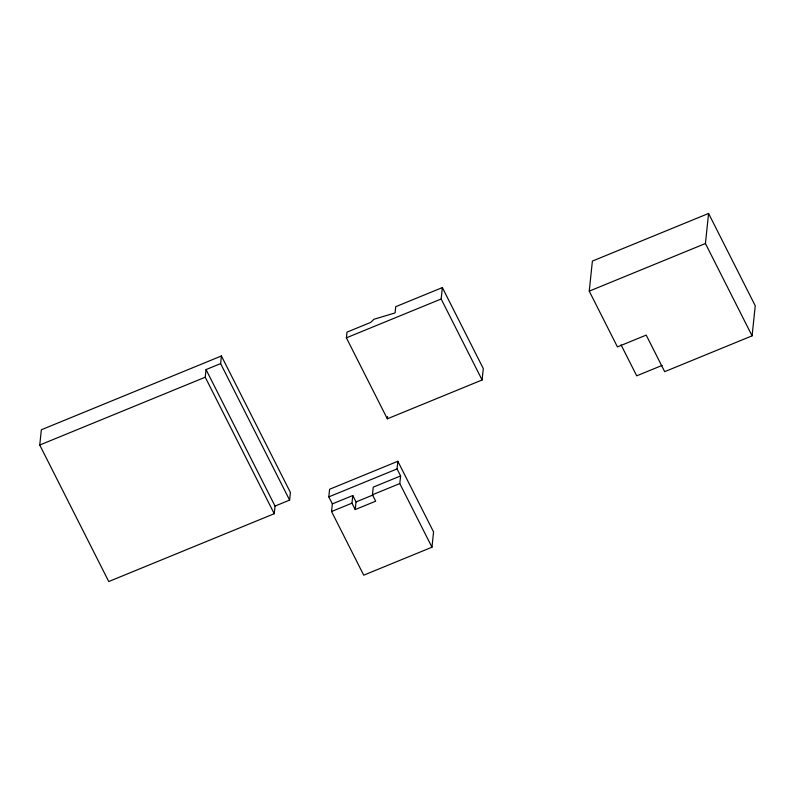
<?xml version="1.0" encoding="UTF-8"?>
<svg xmlns="http://www.w3.org/2000/svg" width="795" height="795" viewBox="0 0 795 795"><rect width="100%" height="100%" fill="white"/><g stroke="black" fill="none" stroke-linecap="round" stroke-linejoin="round"><path stroke-width="1.19" d="M39.75 445.031L41.35 429.767L221.417 355.971L290.413 492.473L289.609 500.105L275.04 506.077L274.235 513.719L108.746 581.543L39.75 445.031L205.239 377.208L206.044 369.576L220.613 363.603L221.417 355.971M328.812 496.885L329.607 489.253L397.848 461.279L433.563 531.934L431.963 547.208L363.722 575.173L331.555 511.533L332.35 503.901L328.812 496.885L397.053 468.921L397.848 461.279M346.391 337.825L346.988 332.131L370.559 322.472L374.008 319.252L395.075 312.922L395.731 306.691L442.358 287.581L483.29 368.582L482.098 379.98L387.334 418.816L346.391 337.825L441.155 298.99L442.358 287.581M397.053 468.921L400.601 475.937L373.243 487.146L372.438 494.778L375.677 501.188L355.216 509.575L351.976 503.165L352.781 495.533L332.35 503.901M355.216 509.575L356.021 501.943L352.781 495.533M387.334 418.816L387.572 416.54M431.963 547.208L399.796 483.569L400.601 475.937M589.244 291.139L592.394 261.078L708.583 213.458L755.25 305.777L752.09 335.838L664.68 371.663L646.206 335.112L617.427 346.908L589.244 291.139L705.433 243.518L708.583 213.458M662.165 365.392L636.706 375.826L621.024 344.811M331.555 511.533L351.976 503.165M372.438 494.778L399.796 483.569M356.021 501.943L373.074 494.947M705.433 243.518L752.09 335.838M441.155 298.99L482.098 379.98M220.613 363.603L289.609 500.105M206.044 369.576L275.04 506.077M205.239 377.208L274.235 513.719"/></g></svg>
